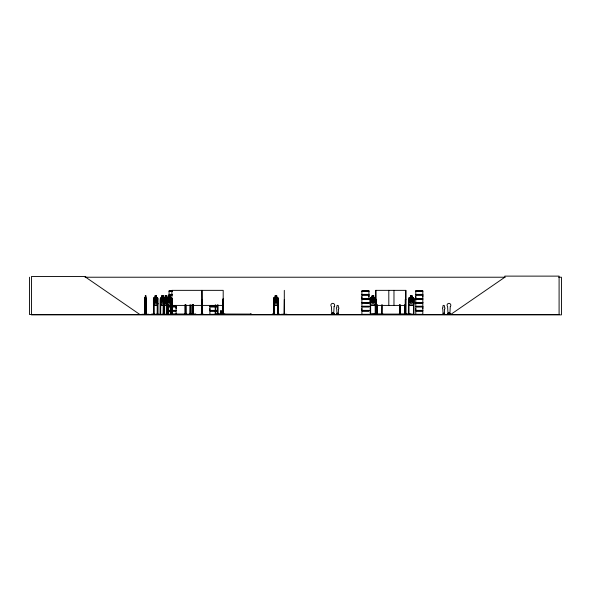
<?xml version="1.0" encoding="UTF-8"?>
<svg xmlns="http://www.w3.org/2000/svg" width="591" height="591" viewBox="0 0 591 591"><rect width="100%" height="100%" fill="white"/><g stroke="black" fill="none" stroke-linecap="round" stroke-linejoin="round"><path stroke-width="0.89" d="M176.103 308.65L176.103 306.914L169.063 306.914M216.941 310.378L209.894 310.378L209.901 308.65M368.932 310.378L361.884 310.378L361.891 308.65M361.884 298.529L361.884 295.072L368.932 295.072L368.924 298.529L361.884 298.529L361.891 296.8M368.924 296.8L368.924 295.072M415.783 310.378L415.783 306.914L422.831 306.914L422.824 310.378L415.783 310.378L415.791 308.65M415.783 298.529L415.783 295.072L422.831 295.072L422.824 298.529L415.783 298.529L415.791 296.8M422.824 308.65L422.824 306.914M422.824 296.8L422.824 295.072M281.382 314.272L287.027 314.257M378.75 314.552L373.098 314.279L378.75 314.552M408.64 314.272L398.925 314.257L400.38 314.56M220.842 314.515L220.99 310.947M193.279 308.798L193.397 305.296M193.449 306.943L193.346 308.798L192.496 308.798L192.459 305.296M189.327 314.552L196.02 314.279L189.379 314.486M146.132 305.126L146.309 303.338M448.887 312.624L448.997 313.016L448.997 312.573M193.22 305.458L193.05 306.943L192.57 305.458M141.906 314.279L148.947 314.279M332.563 312.794L332.918 312.957M415.709 302.644L422.831 302.71M415.739 314.53L422.831 314.419L422.824 311.073L415.783 311.073L415.783 314.412M220.377 314.515L220.916 310.947L221.662 314.515M220.251 314.515L220.871 310.947M144.972 297.716L144.965 305.185M144.98 297.775L144.706 314.56M157.369 305.185L157.9 303.346L157.405 305.185L154 305.185L153.594 303.346M164.187 305.185L164.719 303.346L164.719 298.366L164.217 297.716L164.675 298.396L164.608 314.56M170.939 305.185L171.471 303.346L171.471 298.366L170.925 297.716L169.994 297.716L170.038 295.862L168.561 295.862L167.933 301.853L168.649 303.338L169.986 303.338L170.703 301.853L170.703 298.396L169.986 297.775M199.913 314.272L203.888 314.257M278.45 303.346L277.859 305.185L274.002 305.185M155.174 314.515L151.614 314.257L173.215 314.523M161.993 314.515L156.068 314.523M168.745 314.515L162.835 314.523M168.812 314.279L162.857 314.279M274.8 314.56L272.148 314.257L279.875 314.523M400.077 314.552L400.196 304.816L400.299 314.56L398.918 314.486M163.086 314.279L163.182 304.816M171.796 314.515L171.833 314.013M185.293 314.53L185.345 314.013M375.219 314.552L375.122 299.504L376.12 299.504L376.179 314.56M375.529 314.486L375.551 314.013M145.349 297.775L145.091 302.747L145.519 300.915C145.814 306.5 146.849 297.495 145.349 298.396L145.349 301.853L145.837 301.853L145.829 298.352L145.504 300.088L145.098 298.359L145.083 301.853L145.349 303.338L145.837 303.338L145.8 295.862M167.563 298.455L166.374 300.516L167.563 302.526M164.431 302.526L165.606 300.509C163.153 298.381 165.34 297.273 165.975 300.088L166.95 298.403L167.549 298.389M163.293 298.374L162.495 300.088L161.321 298.389L162.215 300.509C160.205 302.725 162.052 303.877 162.525 300.915L163.759 302.718L162.806 300.516L163.722 298.389L161.897 298.396L161.897 301.853L163.242 301.853L163.242 298.396L163.833 297.775M153.594 314.56L153.594 298.374L154.015 297.716L155.027 297.716M153.594 298.374L154.052 297.716M160.309 314.56L160.383 298.374L160.878 297.716L161.853 297.716M160.464 298.403L160.9 297.775L170.947 297.775L171.383 298.396L171.427 314.56M167.061 314.56L167.127 298.374L167.622 297.716M167.216 298.403L167.645 297.775M273.493 314.56L273.493 298.374L274.047 297.716M273.522 298.374L274.069 297.775L277.844 297.775L278.391 298.396L278.442 314.56M163.219 298.374L163.81 297.716M331.536 314.56L332.112 314.545M333.649 314.427L333.834 314.545M444.498 314.264C445.171 313.09 443.73 315.003 444.521 314.56M163.242 295.921L161.86 295.921L161.897 297.775L161.18 298.396L161.18 301.853L161.897 303.338L163.242 303.338L163.958 301.853L163.958 298.396L163.242 297.775L163.249 295.862L161.816 295.862M216.949 314.419L209.879 314.552M361.869 302.577L368.939 302.747M368.939 314.412L361.869 314.552M450.593 314.56L504.847 277.223L504.847 276.123L559.093 276.123L559.093 314.56L29.55 314.56L29.55 277.223M164.202 298.396L165.133 297.775L165.074 295.862L166.921 295.862L166.921 297.716L168.605 297.716M375.773 314.523L375.61 290.351L405.736 290.351L405.677 314.56M333.996 314.56L334.174 313.333L333.952 314.116M336.818 314.56L338.717 314.552L338.584 313.74L338.436 314.264M442.903 314.264C440.753 314.582 446.19 314.368 444.292 314.471M447.38 314.552L447.535 313.333L447.749 314.116M447.505 314.427L450.578 314.53L449.581 314.538L450.349 314.316L450.357 313.333L450.135 314.116M217.399 314.523L217.495 314.013M369.966 314.523L370.668 314.013M167.512 302.747L166.005 300.915L164.682 302.755M85.015 277.223L505.128 277.223M558.68 277.223L561.45 277.223L561.45 314.877L31.456 314.877L31.456 276.514L85.71 276.514L85.71 277.223L139.956 314.56M169.063 290.898L172.587 290.89M361.877 290.898L368.939 290.898M415.776 290.898L422.831 290.898M172.587 291.031L169.063 291.031L169.07 294.377L172.587 294.377M415.776 291.031L422.831 291.031L422.824 294.377L415.783 294.377L415.783 291.038M169.07 291.245L172.587 291.245M361.891 291.245L368.924 291.245M415.791 291.245L422.824 291.245M169.019 294.613L171.663 294.613M361.84 294.613L368.983 294.613M415.732 294.613L422.875 294.613M169.019 294.828L171.663 294.828M361.84 294.828L368.983 294.828M415.732 294.828L422.875 294.828M169.063 295.072L172.587 295.072M145.859 295.862L145.275 295.862L145.29 297.775M157.686 299.504L157.782 314.56L157.9 298.366L157.354 297.716L156.423 297.716L156.467 295.862L154.99 295.862L154.362 301.853L155.078 303.338L156.416 303.338L157.132 301.853L157.132 298.396L156.416 297.775M145.29 295.921L145.837 295.921M155.041 295.921L156.416 295.921M165.133 295.921L166.861 295.921L166.861 297.775M275.192 295.921L276.751 295.921L276.721 297.775L277.541 298.396L277.541 301.853L276.721 303.338L275.192 303.338L274.372 301.853L274.372 298.396L275.192 297.775L275.162 295.862M373.778 295.921L372.049 295.921L372.049 297.775L371.126 298.396L371.126 301.853L372.049 303.338L373.778 303.338L374.709 301.853L374.709 298.396L373.778 297.775L373.844 295.862L371.99 295.862L371.99 297.716L370.727 297.716L370.136 298.374L370.158 314.56M410.413 295.921L412.141 295.921L412.141 297.775L413.065 298.396L413.065 301.853L412.141 303.338L410.413 303.338L409.482 301.853L409.482 298.396L410.413 297.775L410.353 295.862L412.2 295.862L412.2 297.716L413.405 297.716L414.055 298.366L414.055 303.346L413.419 305.185L409.068 305.185L408.499 303.346L408.499 298.374L409.09 297.716L410.353 297.716M145.755 296.231L145.755 296.852M144.913 297.716L145.334 297.716M145.8 297.716L146.369 298.396L146.383 303.346L146.147 305.185L144.906 305.185M163.249 297.716L165.074 297.716M274.017 297.716L275.162 297.716M276.78 297.716L277.866 297.716L278.45 298.366M373.844 297.716L375.041 297.716L375.691 298.366L375.012 297.775L370.756 297.775L370.195 298.403L370.195 303.338M144.921 297.775L146.191 297.775M154.037 297.775L157.369 297.775L157.9 298.366M409.112 297.775L413.375 297.775M146.324 298.366L146.346 314.56M160.383 298.374L160.863 305.185L170.976 305.185M167.127 298.374L167.571 305.185L167.164 303.346M170.829 298.529L172.587 298.529M170.806 298.773L171.663 298.773M361.84 298.773L368.983 298.773M415.732 298.773L422.875 298.773M170.806 298.987L171.663 298.987M361.84 298.987L368.983 298.987M415.732 298.987L422.875 298.987M170.829 299.231L172.587 299.231M368.932 299.231L361.884 299.231L361.884 302.562L368.939 302.562L361.891 302.474M146.309 299.504L146.147 314.56M157.812 299.504L157.295 299.504L157.243 314.56M164.63 299.504L164.113 299.504L164.195 314.56M171.383 299.504L170.865 299.504L170.939 314.56M171.892 299.504L172.402 299.504L172.343 314.56M273.493 299.504L274.039 299.504L274.091 314.56M284.308 299.504L284.108 314.56M370.099 299.504L370.609 299.504L370.668 314.56M405.914 299.504L405.227 299.504L405.167 314.56M413.995 299.504L413.486 299.504L413.427 314.56M172.587 302.474L170.829 302.474L172.587 302.57M415.776 302.562L422.831 302.57M170.821 302.747L172.587 302.71M170.821 302.873L172.587 302.865M368.939 302.873L361.877 302.865L361.891 306.219L368.932 306.219M415.776 302.865L422.831 302.887L422.824 306.219L415.783 306.219L415.783 302.887M170.829 303.087L172.587 303.087M361.891 303.087L368.924 303.087M415.791 303.087L422.824 303.087M165.133 303.338L166.861 303.338M273.493 303.346L274.032 305.185M144.921 305.126L146.191 305.126M157.369 305.126L154.037 305.126L153.645 298.403M170.947 305.126L160.855 305.126L160.464 303.338M274.047 305.126L277.844 305.126M370.756 305.126L375.012 305.126L375.632 303.338L375.056 305.185L370.705 305.185L370.136 303.346M413.375 305.126L409.112 305.126L408.558 303.338M171.892 305.414L223.199 305.414M375.61 305.414L405.736 305.414M169.063 306.219L176.111 306.219M209.894 306.219L216.941 306.219M169.019 306.463L176.162 306.463M209.849 306.463L216.993 306.463M361.84 306.463L368.983 306.463M415.732 306.463L422.875 306.463M169.019 306.677L176.162 306.677M209.849 306.677L216.993 306.677M361.84 306.677L368.983 306.677M415.732 306.677L422.875 306.677M216.941 306.914L209.894 306.914L209.894 310.378M368.932 306.914L361.884 306.914L361.884 310.378M169.063 310.378L176.111 310.378L176.111 306.914M169.019 310.615L176.162 310.615M209.849 310.615L216.993 310.615M361.84 310.615L368.983 310.615M415.732 310.615L422.875 310.615M169.019 310.829L176.162 310.829M209.849 310.829L216.993 310.829M361.84 310.829L368.983 310.829M415.732 310.829L422.875 310.829M169.063 311.073L176.111 311.073L176.111 314.412L169.078 314.53M216.941 311.073L209.894 311.073L209.894 314.412M368.932 311.073L361.884 311.073L361.884 314.412M448.31 313.961L449.566 313.961M144.507 314.013L144.928 314.013M145.933 314.013L146.354 314.013M153.97 314.013L153.357 314.013L153.364 314.56M157.243 314.013L157.856 314.013M160.176 314.013L160.796 314.013L160.796 314.56M163.123 314.013L163.751 314.013L163.751 314.56L163.692 304.816M164.682 314.013L164.062 314.013L164.069 314.56M166.928 314.013L167.541 314.013L167.541 314.56M168.147 314.013L168.849 314.523M186.209 314.013L170.814 314.013L170.821 314.56M189.851 314.013L190.561 314.523M193.368 314.013L192.991 314.56L193.035 304.816M201.442 314.013L202.454 314.013M215.198 314.013L251.404 314.094L251.404 314.56M273.441 314.013L274.091 314.013M277.888 314.013L278.538 314.013M331.344 314.116L334.174 314.116M413.427 314.013L414.128 314.523M447.527 314.116L450.357 314.116M185.463 314.168L196.013 314.249M218.123 314.168L225.326 314.279M337.232 314.161L338.037 314.161M370.668 314.168L383.286 314.279L381.335 314.523M409.031 314.168L413.427 314.168M443.294 314.161L444.1 314.161M151.606 314.279L155.211 314.56M156.039 314.279L162.037 314.56M169.07 314.316L176.103 314.316M209.901 314.316L216.934 314.316M272.141 314.279L274.771 314.279M336.693 314.264L338.584 314.264M361.891 314.316L368.924 314.316M415.791 314.316L422.824 314.316M442.755 314.264L444.639 314.264M383.293 314.515L381.261 314.249M334.329 314.545L331.381 314.427M405.862 314.515L405.914 290.351M375.979 314.523L376.024 290.351M223.479 314.552L223.339 299.504L222.837 299.504L222.837 314.56L222.8 314.013M215.863 314.515L215.826 314.013M202.144 314.515L202.011 290.351M404.466 314.515L404.503 314.013M221.337 314.249L221.071 310.947M336.848 314.545L336.7 313.74L336.84 314.264M331.573 314.53L331.352 313.333L331.566 314.116M168.095 297.775L168.716 298.396M221.145 310.947L221.788 314.515M449.374 314.116L449.374 312.469L448.51 312.469L448.51 314.116M443.989 314.264L443.989 313.164L443.413 313.164L443.413 314.264M413.995 298.396L413.936 314.56M413.545 314.013L413.545 314.56M411.129 314.56L411.129 314.094L371.274 314.094L371.274 314.56M410.028 314.094L410.028 314.56M409.031 314.013L409.031 314.56L408.972 299.504L408.462 299.504L408.403 314.56M408.521 314.013L408.521 314.56M405.795 314.013L405.773 314.56M405.286 314.013L405.286 314.56M405.101 304.816L405.049 314.56L404.975 314.013M404.672 314.013L404.68 314.56M404.606 304.816L404.547 314.56M399.752 304.816L399.752 314.56M399.701 304.816L399.701 314.56M393.975 290.351L393.975 305.414M388.804 290.351L388.804 305.414M382.288 314.013L382.288 314.56M382.237 304.816L382.17 314.56M382.104 314.013L382.089 314.56M381.823 314.013L381.83 314.56M381.756 304.816L381.705 314.56M381.631 314.013L381.631 314.56M377.59 314.013L377.59 314.56M377.464 304.816L377.523 314.56M377.398 314.013L377.39 314.56M377.132 314.013L377.124 314.56M377.058 304.816L377.021 314.56M376.932 314.013L376.932 314.56M375.824 299.504L375.832 314.56M375.063 314.013L375.063 314.56M372.374 314.094L372.374 314.56M370.557 314.013L370.557 314.56M337.926 314.264L337.926 313.164L337.35 313.164L337.35 314.264M333.191 314.116L333.191 312.469L332.334 312.469L332.334 314.116M284.301 290.351L284.308 314.56M278.487 314.56L278.487 299.504L277.94 299.504L277.888 314.56M278.324 314.013L278.317 314.56M278.095 314.013L278.11 314.56M278.029 299.504L277.977 314.56M276.751 297.775L276.81 295.862L275.14 295.862L275.14 297.716M273.951 299.504L274.002 314.56M273.884 314.013L273.869 314.56M273.67 314.013L273.67 314.56M273.581 298.403L273.589 314.56M251.079 314.094L251.079 314.56M250.71 314.094L250.71 314.56M250.303 314.094L250.303 314.56M245.006 314.56L238.535 314.56M224.454 314.094L224.454 314.56M223.679 314.094L223.679 314.56M223.154 298.366L223.154 303.346M223.088 304.816L223.162 314.56L223.199 290.351L171.892 290.351L171.848 314.56M222.977 299.504L222.933 314.56M222.578 304.816L222.578 314.56L222.519 314.013M218.064 304.816L218.123 314.56M218.005 314.013L218.005 314.56M217.554 304.816L217.554 314.56M215.767 304.941L215.774 314.56M215.316 314.013L215.36 314.56M215.257 304.941L215.198 314.56M202.262 299.504L202.403 314.552L202.403 299.504L201.501 299.504L201.442 314.56M202.181 314.013L202.203 314.56M201.9 290.351L201.959 314.56M201.856 314.013L201.856 314.56M201.561 314.013L201.561 314.56M193.323 304.816L193.323 314.56M193.227 304.816L193.213 314.56M192.415 314.56L192.415 314.013L192.031 314.56L192.075 304.816M192.363 304.816L192.378 314.56M192.267 304.816L192.186 314.56M190.42 304.816L190.361 314.56M189.97 314.013L189.97 314.56M189.91 304.816L189.851 314.56M186.15 304.941L186.209 314.56M186.091 314.013L186.01 314.56M185.64 304.941L185.7 314.56M185.581 314.013L185.567 314.56M185.404 304.816L185.463 314.56M185.123 314.094L185.123 314.56M184.894 304.816L184.894 314.56L184.835 314.013M172.461 314.013L172.461 314.56M172.062 314.094L172.062 314.56M171.257 299.504L171.257 314.56M171.176 314.013L171.168 314.56M170.991 299.504L171.072 314.56M169.949 297.775L169.986 295.921L168.612 295.921L168.649 297.775M168.716 304.816L168.657 314.56M168.206 304.816L168.147 314.56M167.416 314.56L167.497 299.504L166.98 299.504L166.987 314.56M167.371 299.504L167.312 314.56M167.187 314.013L167.164 314.56M164.512 299.504L164.512 314.56L164.446 314.013M164.239 299.504L164.305 314.56M163.242 314.013L163.242 314.56M163.197 295.921L163.197 297.775M161.853 295.862L161.86 297.775M160.671 314.56L160.752 299.504L160.227 299.504L160.227 314.56M160.626 299.504L160.545 314.56M160.434 314.013L160.42 314.56M157.62 314.013L157.605 314.56M157.501 314.013L157.479 314.56M157.413 299.504L157.369 314.56M156.423 295.862L156.379 297.775M153.97 314.56L153.926 299.504L153.409 299.504L153.483 314.56M153.8 299.504L153.845 314.56M153.719 314.013L153.734 314.56M146.043 314.013L146.073 314.56M145.977 303.929L145.955 314.56M144.898 314.56L144.551 299.504L144.618 314.56M144.78 314.013L144.81 314.56M334.092 306.581L333.701 313.836L331.824 313.836L331.433 306.581A1.884 1.884 0 0 1 331.433 303.914A1.884 1.884 0 0 1 334.092 303.914A1.884 1.884 0 0 1 334.092 306.581M338.525 309.152L338.266 313.991L337.01 313.991L336.752 309.152A1.256 1.256 0 0 1 337.01 307.18C335.865 304.705 339.411 304.705 338.266 307.18A1.256 1.256 0 0 1 338.525 309.152M444.587 309.152L444.329 313.991L443.073 313.991L442.814 309.152A1.256 1.256 0 0 1 443.073 307.18C441.928 304.705 445.474 304.705 444.329 307.18A1.256 1.256 0 0 1 444.587 309.152M450.276 306.581L449.884 313.836L448 313.836L447.616 306.581A1.884 1.884 0 0 1 447.616 303.914A1.884 1.884 0 0 1 450.276 303.914A1.884 1.884 0 0 1 450.276 306.581M156.947 302.644L156.46 302.651L155.699 300.915L154.923 302.703L154.436 302.644L155.396 300.509L154.495 298.389L155.677 300.088L156.896 298.389L155.987 300.516L156.947 302.644M170.518 302.644L170.031 302.651L169.27 300.915L168.494 302.703L168.014 302.644L168.967 300.509L168.066 298.389L169.248 300.088L170.467 298.389L169.558 300.516L170.518 302.644M277.43 302.644L276.869 302.651L276.004 300.915C275.384 303.84 273.404 302.762 275.65 300.509C273.485 298.403 275.421 297.266 275.975 300.088C276.514 297.266 278.575 298.389 276.329 300.516L277.43 302.644M374.539 302.644L373.94 302.703L372.921 300.915C372.219 303.715 369.936 303.161 372.529 300.509C370.077 298.381 372.264 297.273 372.891 300.088C373.593 297.421 375.802 297.982 373.29 300.516L374.539 302.644M412.895 302.644L412.267 302.651L411.284 300.915C410.582 303.715 408.3 303.161 410.885 300.509C408.433 298.381 410.619 297.273 411.255 300.088C411.957 297.421 414.165 297.982 411.654 300.516L412.895 302.644M443.124 314.397L443.124 314.464M368.939 291.023L361.877 291.031L361.891 294.377L368.932 294.377L368.932 291.038M156.179 296.231L155.315 296.231L155.315 296.852L156.179 296.852L156.179 296.231M162.998 296.231L162.141 296.231L162.141 296.852L162.998 296.852L162.998 296.231M166.551 296.231L165.443 296.231L165.443 296.852L166.551 296.852L166.551 296.231M169.75 296.231L168.886 296.231L168.886 296.852L169.75 296.852L169.75 296.231M276.448 296.231L275.465 296.231L275.465 296.852L276.448 296.852L276.448 296.231M373.468 296.231L372.36 296.231L372.36 296.852L373.468 296.852L373.468 296.231M411.831 296.231L410.723 296.231L410.723 296.852L411.831 296.852L411.831 296.231M156.416 298.396L155.078 298.396L155.078 301.853L156.416 301.853L156.416 298.396M166.861 298.396L165.133 298.396L165.133 301.853L166.861 301.853L166.861 298.396M169.986 298.396L168.649 298.396L168.649 301.853L169.986 301.853L169.986 298.396M276.721 298.396L275.192 298.396L275.192 301.853L276.721 301.853L276.721 298.396M373.778 298.396L372.049 298.396L372.049 301.853L373.778 301.853L373.778 298.396M412.141 298.396L410.413 298.396L410.413 301.853L412.141 301.853L412.141 298.396M422.831 299.231L415.783 299.231L415.783 302.562L422.824 302.474L422.831 299.231M279.839 314.279L277.179 314.56L279.802 314.249"/></g></svg>
